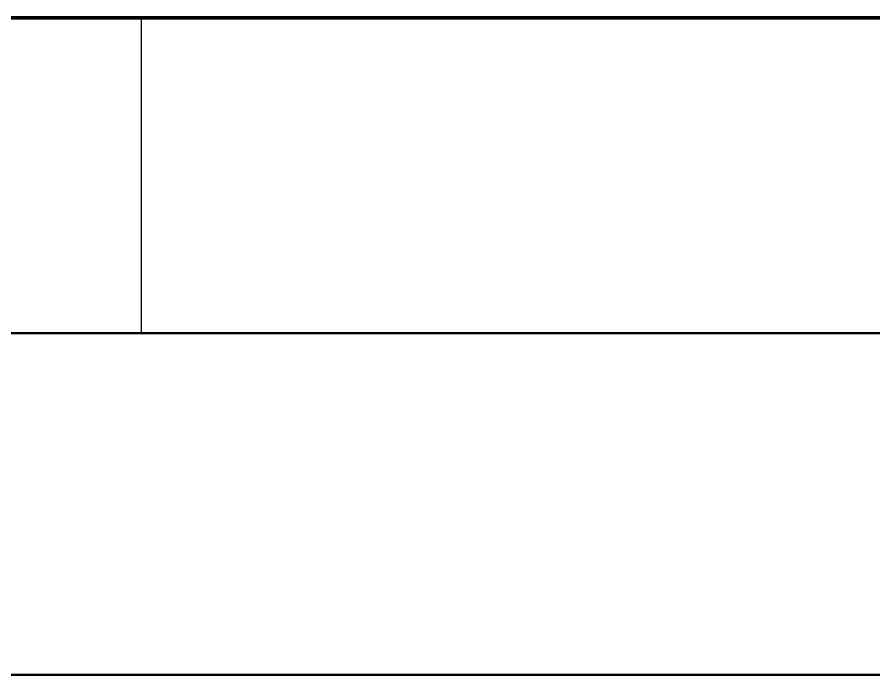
# Model space of a CAD drawing. Header units: millimetres. Extents: x 0 to 841, y 0 to 594.
# Drawn here: x 121.3 to 130.64, y 270.52 to 277.69 of the extents above; entities that cross this region are included whole.
import ezdxf

# ---------------------------------------------------------------- set-up
doc = ezdxf.new("R2010")
doc.units = ezdxf.units.MM
doc.layers.add('1', color=7, linetype='Continuous')

msp = doc.modelspace()

# ---------------------------------------------------------------- linework, layer by layer
at = {"layer": '1', "color": 7, "linetype": 'Continuous', "lineweight": 50}
for p, q in [((113.25, 277.6871), (145.71, 277.6871)), ((136.309, 277.6731), (122.651, 277.6731)), ((116.98, 274.2401), (122.651, 274.2401)), ((122.651, 274.2401), (136.309, 274.2401)), ((141.88, 270.5156), (117.08, 270.5156))]:
    msp.add_line(p, q, dxfattribs=at)
at = {"layer": '1', "color": 7, "linetype": 'Continuous', "lineweight": 25}
msp.add_line((122.651, 277.6731), (122.651, 274.2401), dxfattribs=at)
at = {"layer": '1', "color": 7, "linetype": 'Continuous', "lineweight": 50}
msp.add_open_spline([(122.651, 277.6731), (122.1607, 277.6731), (121.6748, 277.6727), (120.7114, 277.6709), (120.2339, 277.6696), (119.2872, 277.6661), (118.818, 277.664), (118.2369, 277.6607), (118.121, 277.66), (117.8896, 277.6586), (117.7745, 277.6579), (117.431, 277.6556), (117.2043, 277.654), (116.98, 277.6523)], degree=3, knots=[0, 0, 0, 0, 0.25, 0.25, 0.5, 0.5, 0.75, 0.75, 0.8125, 0.8125, 0.875, 0.875, 1, 1, 1, 1], dxfattribs=at)

doc.saveas('drawing.dxf')
